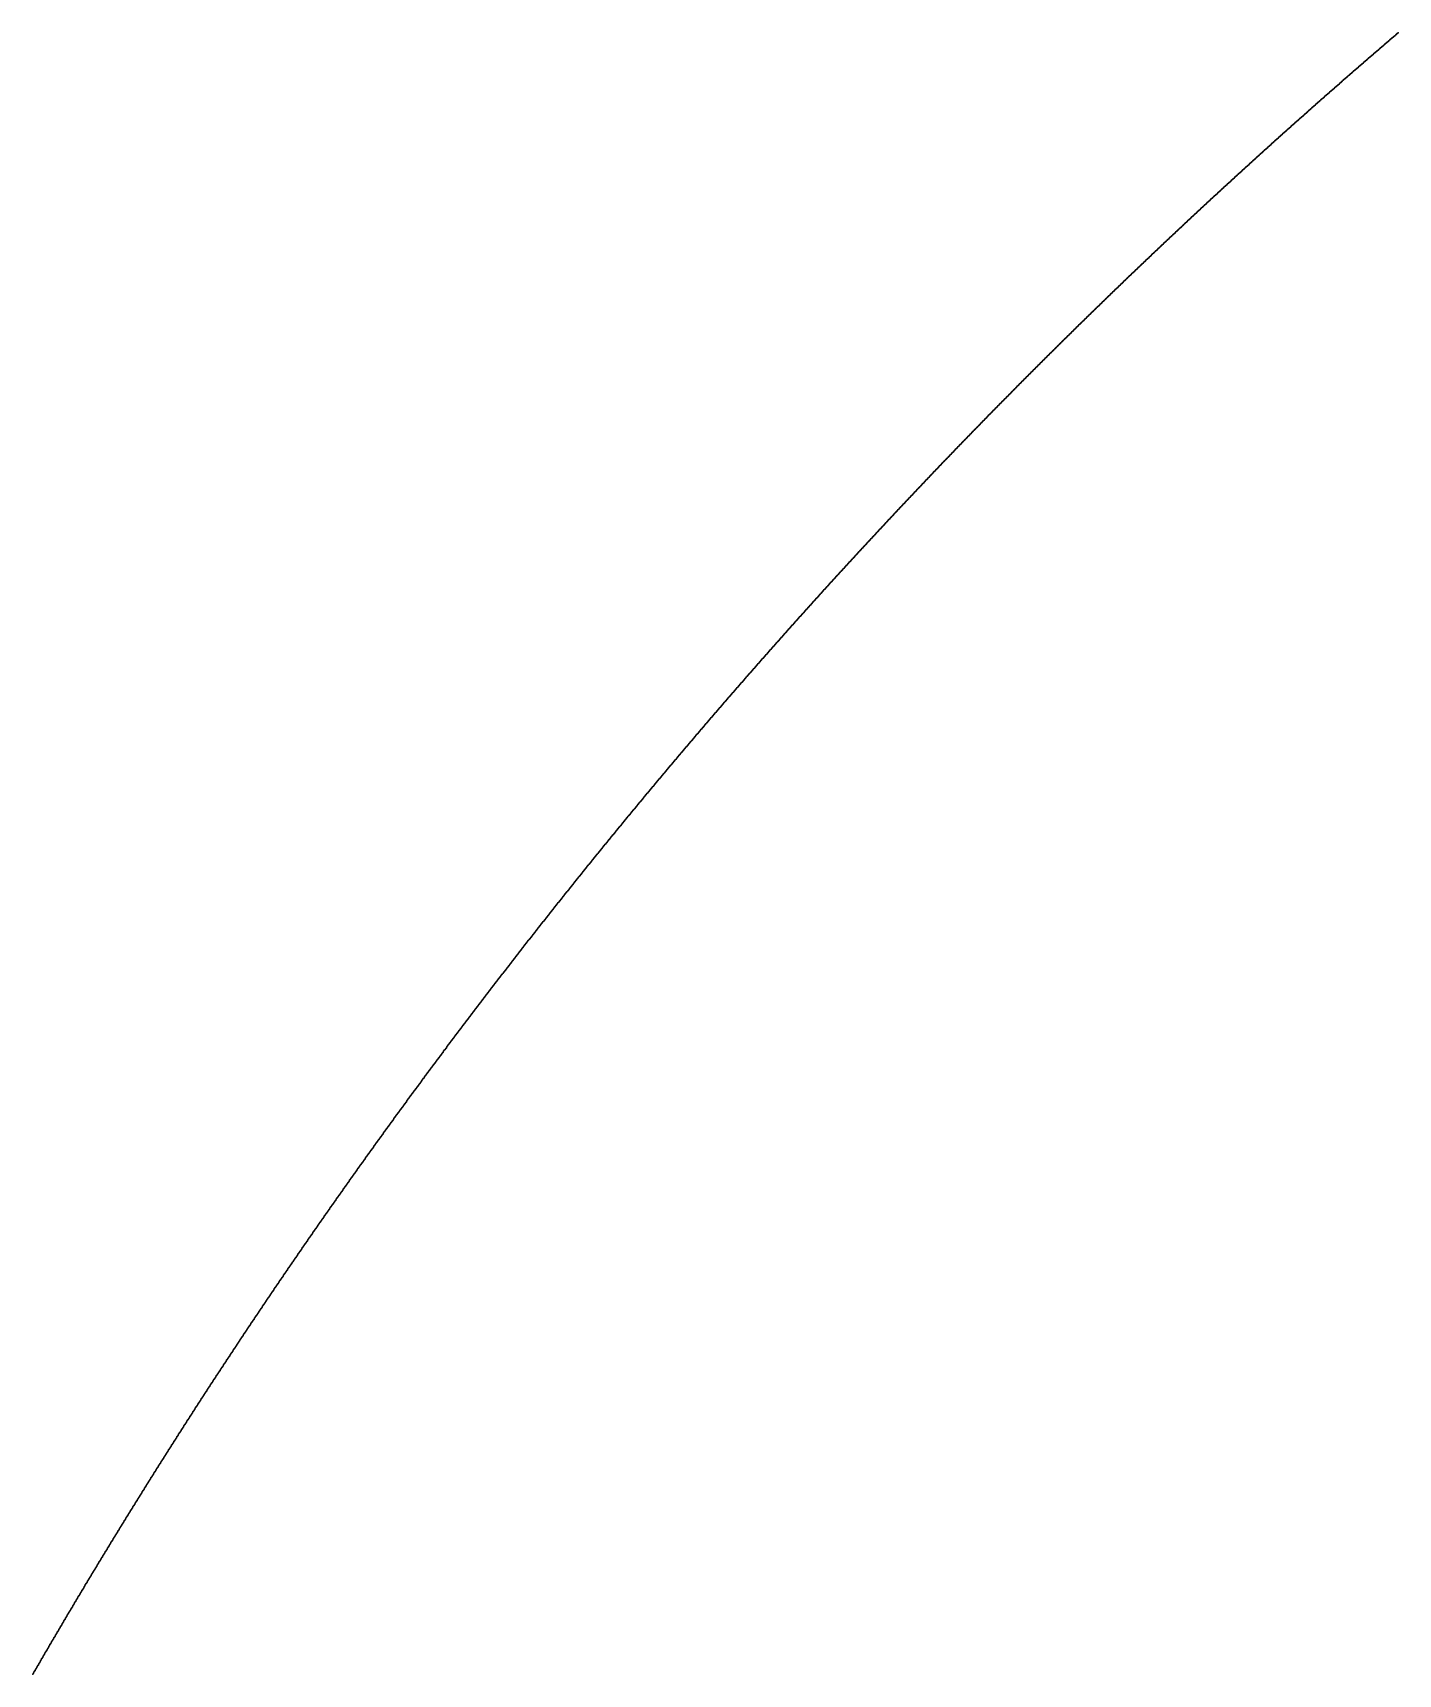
# Model space of a CAD drawing. Header units: metres. Extents: x -84 to 84, y -84 to 84.
# Drawn here: x -72.89 to -54.69, y 42.03 to 63.91 of the extents above; entities that cross this region are included whole.
import ezdxf

# ---------------------------------------------------------------- set-up
doc = ezdxf.new("R2010")
doc.units = ezdxf.units.M

msp = doc.modelspace()

# ---------------------------------------------------------------- linework, layer by layer
for p in [(-54.69, 63.911), (-54.946, 63.691), (-54.935, 63.701), (-54.924, 63.711), (-54.913, 63.72), (-54.902, 63.73), (-54.89, 63.739), (-54.879, 63.749), (-54.868, 63.759), (-54.857, 63.768), (-54.846, 63.778), (-54.835, 63.787), (-54.824, 63.797), (-54.813, 63.806), (-54.801, 63.816), (-54.79, 63.825), (-54.779, 63.835), (-54.768, 63.845), (-54.757, 63.854), (-54.746, 63.864), (-54.734, 63.873), (-54.723, 63.883), (-54.712, 63.892), (-54.701, 63.902), (-55.201, 63.471), (-55.19, 63.48), (-55.179, 63.49), (-55.168, 63.499), (-55.157, 63.509), (-55.146, 63.519), (-55.135, 63.528), (-55.124, 63.538), (-55.113, 63.548), (-55.102, 63.557), (-55.091, 63.567), (-55.079, 63.576), (-55.068, 63.586), (-55.057, 63.596), (-55.046, 63.605), (-55.035, 63.615), (-55.024, 63.624), (-55.013, 63.634), (-55.002, 63.644), (-54.991, 63.653), (-54.979, 63.663), (-54.968, 63.672), (-54.957, 63.682), (-55.445, 63.258), (-55.434, 63.268), (-55.423, 63.278), (-55.412, 63.287), (-55.401, 63.297), (-55.39, 63.307), (-55.379, 63.316), (-55.368, 63.326), (-55.356, 63.336), (-55.345, 63.345), (-55.334, 63.355), (-55.323, 63.365), (-55.312, 63.374), (-55.301, 63.384), (-55.29, 63.394), (-55.279, 63.403), (-55.268, 63.413), (-55.257, 63.422), (-55.246, 63.432), (-55.235, 63.442), (-55.224, 63.451), (-55.213, 63.461), (-55.699, 63.035), (-55.687, 63.045), (-55.676, 63.055), (-55.665, 63.065), (-55.654, 63.074), (-55.643, 63.084), (-55.632, 63.094), (-55.621, 63.103), (-55.61, 63.113), (-55.599, 63.123), (-55.588, 63.132), (-55.577, 63.142), (-55.566, 63.152), (-55.555, 63.162), (-55.544, 63.171), (-55.533, 63.181), (-55.522, 63.191), (-55.511, 63.2), (-55.5, 63.21), (-55.489, 63.22), (-55.478, 63.229), (-55.467, 63.239), (-55.456, 63.249), (-55.94, 62.821), (-55.929, 62.831), (-55.918, 62.841), (-55.907, 62.851), (-55.896, 62.86), (-55.885, 62.87), (-55.874, 62.88), (-55.863, 62.889), (-55.852, 62.899), (-55.841, 62.909), (-55.83, 62.919), (-55.819, 62.928), (-55.808, 62.938), (-55.797, 62.948), (-55.787, 62.958), (-55.776, 62.967), (-55.765, 62.977), (-55.754, 62.987), (-55.743, 62.997), (-55.732, 63.006), (-55.721, 63.016), (-55.71, 63.026), (-56.192, 62.596), (-56.181, 62.606), (-56.17, 62.616), (-56.159, 62.626), (-56.148, 62.636), (-56.137, 62.645), (-56.127, 62.655), (-56.116, 62.665), (-56.105, 62.675), (-56.094, 62.684), (-56.083, 62.694), (-56.072, 62.704), (-56.061, 62.714), (-56.05, 62.724), (-56.039, 62.733), (-56.028, 62.743), (-56.017, 62.753), (-56.006, 62.763), (-55.995, 62.772), (-55.984, 62.782), (-55.973, 62.792), (-55.962, 62.802), (-55.951, 62.811), (-56.432, 62.38), (-56.421, 62.39), (-56.41, 62.4), (-56.399, 62.41), (-56.389, 62.42), (-56.378, 62.429), (-56.367, 62.439), (-56.356, 62.449), (-56.345, 62.459), (-56.334, 62.469), (-56.323, 62.479), (-56.312, 62.488), (-56.301, 62.498), (-56.29, 62.508), (-56.28, 62.518), (-56.269, 62.528), (-56.258, 62.538), (-56.247, 62.547), (-56.236, 62.557), (-56.225, 62.567), (-56.214, 62.577), (-56.203, 62.587), (-56.671, 62.163), (-56.661, 62.173), (-56.65, 62.183), (-56.639, 62.193), (-56.628, 62.203), (-56.617, 62.213), (-56.606, 62.223), (-56.595, 62.232), (-56.585, 62.242), (-56.574, 62.252), (-56.563, 62.262), (-56.552, 62.272), (-56.541, 62.282), (-56.53, 62.292), (-56.519, 62.301), (-56.508, 62.311), (-56.498, 62.321), (-56.487, 62.331), (-56.476, 62.341), (-56.465, 62.351), (-56.454, 62.361), (-56.443, 62.37), (-56.91, 61.945), (-56.899, 61.955), (-56.888, 61.965), (-56.877, 61.975), (-56.867, 61.985), (-56.856, 61.995), (-56.845, 62.005), (-56.834, 62.015), (-56.823, 62.025), (-56.812, 62.035), (-56.802, 62.045), (-56.791, 62.054), (-56.78, 62.064), (-56.769, 62.074), (-56.758, 62.084), (-56.747, 62.094), (-56.737, 62.104), (-56.726, 62.114), (-56.715, 62.124), (-56.704, 62.134), (-56.693, 62.144), (-56.682, 62.153), (-57.147, 61.727), (-57.137, 61.737), (-57.126, 61.747), (-57.115, 61.756), (-57.104, 61.766), (-57.093, 61.776), (-57.083, 61.786), (-57.072, 61.796), (-57.061, 61.806), (-57.05, 61.816), (-57.04, 61.826), (-57.029, 61.836), (-57.018, 61.846), (-57.007, 61.856), (-56.996, 61.866), (-56.986, 61.876), (-56.975, 61.886), (-56.964, 61.896), (-56.953, 61.906), (-56.942, 61.916), (-56.931, 61.926), (-56.921, 61.935), (-57.384, 61.507), (-57.373, 61.517), (-57.363, 61.527), (-57.352, 61.537), (-57.341, 61.547), (-57.33, 61.557), (-57.32, 61.567), (-57.309, 61.577), (-57.298, 61.587), (-57.287, 61.597), (-57.277, 61.607), (-57.266, 61.617), (-57.255, 61.627), (-57.244, 61.637), (-57.234, 61.647), (-57.223, 61.657), (-57.212, 61.667), (-57.201, 61.677), (-57.19, 61.687), (-57.18, 61.697), (-57.169, 61.707), (-57.158, 61.717), (-57.62, 61.286), (-57.609, 61.296), (-57.599, 61.306), (-57.588, 61.316), (-57.577, 61.326), (-57.566, 61.336), (-57.556, 61.347), (-57.545, 61.357), (-57.534, 61.367), (-57.524, 61.377), (-57.513, 61.387), (-57.502, 61.397), (-57.491, 61.407), (-57.481, 61.417), (-57.47, 61.427), (-57.459, 61.437), (-57.449, 61.447), (-57.438, 61.457), (-57.427, 61.467), (-57.416, 61.477), (-57.406, 61.487), (-57.395, 61.497), (-57.855, 61.065), (-57.844, 61.075), (-57.834, 61.085), (-57.823, 61.095), (-57.812, 61.105), (-57.802, 61.115), (-57.791, 61.125), (-57.78, 61.135), (-57.77, 61.145), (-57.759, 61.155), (-57.748, 61.166), (-57.738, 61.176), (-57.727, 61.186), (-57.716, 61.196), (-57.706, 61.206), (-57.695, 61.216), (-57.684, 61.226), (-57.673, 61.236), (-57.663, 61.246), (-57.652, 61.256), (-57.641, 61.266), (-57.631, 61.276), (-58.079, 60.852), (-58.068, 60.863), (-58.057, 60.873), (-58.047, 60.883), (-58.036, 60.893), (-58.025, 60.903), (-58.015, 60.913), (-58.004, 60.923), (-57.993, 60.933), (-57.983, 60.943), (-57.972, 60.954), (-57.962, 60.964), (-57.951, 60.974), (-57.94, 60.984), (-57.93, 60.994), (-57.919, 61.004), (-57.908, 61.014), (-57.898, 61.024), (-57.887, 61.034), (-57.876, 61.045), (-57.866, 61.055), (-58.312, 60.629), (-58.301, 60.639), (-58.291, 60.649), (-58.28, 60.66), (-58.27, 60.67), (-58.259, 60.68), (-58.248, 60.69), (-58.238, 60.7), (-58.227, 60.71), (-58.217, 60.721), (-58.206, 60.731), (-58.195, 60.741), (-58.185, 60.751), (-58.174, 60.761), (-58.164, 60.771), (-58.153, 60.781), (-58.142, 60.792), (-58.132, 60.802), (-58.121, 60.812), (-58.11, 60.822), (-58.1, 60.832), (-58.089, 60.842), (-58.534, 60.415), (-58.523, 60.425), (-58.513, 60.436), (-58.502, 60.446), (-58.492, 60.456), (-58.481, 60.466), (-58.471, 60.476), (-58.46, 60.487), (-58.449, 60.497), (-58.439, 60.507), (-58.428, 60.517), (-58.418, 60.527), (-58.407, 60.538), (-58.397, 60.548), (-58.386, 60.558), (-58.375, 60.568), (-58.365, 60.578), (-58.354, 60.588), (-58.344, 60.599), (-58.333, 60.609), (-58.323, 60.619), (-58.766, 60.19), (-58.755, 60.2), (-58.745, 60.211), (-58.734, 60.221), (-58.724, 60.231), (-58.713, 60.241), (-58.702, 60.252), (-58.692, 60.262), (-58.681, 60.272), (-58.671, 60.282), (-58.66, 60.292), (-58.65, 60.303), (-58.639, 60.313), (-58.629, 60.323), (-58.618, 60.333), (-58.608, 60.344), (-58.597, 60.354), (-58.587, 60.364), (-58.576, 60.374), (-58.566, 60.385), (-58.555, 60.395), (-58.544, 60.405), (-58.986, 59.974), (-58.975, 59.985), (-58.965, 59.995), (-58.954, 60.005), (-58.944, 60.016), (-58.934, 60.026), (-58.923, 60.036), (-58.913, 60.046), (-58.902, 60.057), (-58.892, 60.067), (-58.881, 60.077), (-58.871, 60.088), (-58.86, 60.098), (-58.85, 60.108), (-58.839, 60.118), (-58.829, 60.129), (-58.818, 60.139), (-58.808, 60.149), (-58.797, 60.159), (-58.787, 60.17), (-58.776, 60.18), (-59.205, 59.758), (-59.195, 59.768), (-59.185, 59.779), (-59.174, 59.789), (-59.164, 59.799), (-59.153, 59.81), (-59.143, 59.82), (-59.132, 59.83), (-59.122, 59.841), (-59.111, 59.851), (-59.101, 59.861), (-59.091, 59.871), (-59.08, 59.882), (-59.07, 59.892), (-59.059, 59.902), (-59.049, 59.913), (-59.038, 59.923), (-59.028, 59.933), (-59.017, 59.944), (-59.007, 59.954), (-58.996, 59.964), (-59.435, 59.53), (-59.424, 59.541), (-59.414, 59.551), (-59.403, 59.561), (-59.393, 59.572), (-59.383, 59.582), (-59.372, 59.593), (-59.362, 59.603), (-59.351, 59.613), (-59.341, 59.624), (-59.331, 59.634), (-59.32, 59.644), (-59.31, 59.655), (-59.299, 59.665), (-59.289, 59.675), (-59.278, 59.686), (-59.268, 59.696), (-59.258, 59.706), (-59.247, 59.717), (-59.237, 59.727), (-59.226, 59.737), (-59.216, 59.748), (-59.653, 59.312), (-59.642, 59.323), (-59.632, 59.333), (-59.621, 59.344), (-59.611, 59.354), (-59.601, 59.364), (-59.59, 59.375), (-59.58, 59.385), (-59.57, 59.395), (-59.559, 59.406), (-59.549, 59.416), (-59.538, 59.427), (-59.528, 59.437), (-59.518, 59.447), (-59.507, 59.458), (-59.497, 59.468), (-59.487, 59.479), (-59.476, 59.489), (-59.466, 59.499), (-59.455, 59.51), (-59.445, 59.52), (-59.87, 59.093), (-59.859, 59.104), (-59.849, 59.114), (-59.839, 59.125), (-59.828, 59.135), (-59.818, 59.146), (-59.808, 59.156), (-59.797, 59.166), (-59.787, 59.177), (-59.777, 59.187), (-59.766, 59.198), (-59.756, 59.208), (-59.746, 59.219), (-59.735, 59.229), (-59.725, 59.239), (-59.715, 59.25), (-59.704, 59.26), (-59.694, 59.271), (-59.684, 59.281), (-59.673, 59.291), (-59.663, 59.302), (-60.086, 58.874), (-60.076, 58.884), (-60.065, 58.895), (-60.055, 58.905), (-60.045, 58.916), (-60.035, 58.926), (-60.024, 58.937), (-60.014, 58.947), (-60.004, 58.958), (-59.993, 58.968), (-59.983, 58.978), (-59.973, 58.989), (-59.962, 58.999), (-59.952, 59.01), (-59.942, 59.02), (-59.932, 59.031), (-59.921, 59.041), (-59.911, 59.052), (-59.901, 59.062), (-59.89, 59.073), (-59.88, 59.083), (-60.291, 58.664), (-60.281, 58.674), (-60.271, 58.685), (-60.26, 58.695), (-60.25, 58.706), (-60.24, 58.716), (-60.23, 58.727), (-60.219, 58.737), (-60.209, 58.748), (-60.199, 58.758), (-60.189, 58.769), (-60.178, 58.779), (-60.168, 58.79), (-60.158, 58.8), (-60.148, 58.811), (-60.137, 58.821), (-60.127, 58.832), (-60.117, 58.842), (-60.107, 58.853), (-60.096, 58.863), (-60.506, 58.443), (-60.496, 58.453), (-60.486, 58.464), (-60.475, 58.474), (-60.465, 58.485), (-60.455, 58.495), (-60.445, 58.506), (-60.434, 58.516), (-60.424, 58.527), (-60.414, 58.537), (-60.404, 58.548), (-60.394, 58.559), (-60.383, 58.569), (-60.373, 58.58), (-60.363, 58.59), (-60.353, 58.601), (-60.342, 58.611), (-60.332, 58.622), (-60.322, 58.632), (-60.312, 58.643), (-60.301, 58.653), (-60.72, 58.221), (-60.71, 58.231), (-60.7, 58.242), (-60.689, 58.252), (-60.679, 58.263), (-60.669, 58.273), (-60.659, 58.284), (-60.649, 58.295), (-60.639, 58.305), (-60.628, 58.316), (-60.618, 58.326), (-60.608, 58.337), (-60.598, 58.348), (-60.588, 58.358), (-60.577, 58.369), (-60.567, 58.379), (-60.557, 58.39), (-60.547, 58.4), (-60.537, 58.411), (-60.526, 58.421), (-60.516, 58.432), (-60.923, 58.008), (-60.913, 58.019), (-60.903, 58.03), (-60.892, 58.04), (-60.882, 58.051), (-60.872, 58.061), (-60.862, 58.072), (-60.852, 58.083), (-60.842, 58.093), (-60.832, 58.104), (-60.821, 58.115), (-60.811, 58.125), (-60.801, 58.136), (-60.791, 58.146), (-60.781, 58.157), (-60.771, 58.168), (-60.761, 58.178), (-60.75, 58.189), (-60.74, 58.199), (-60.73, 58.21), (-61.135, 57.785), (-61.125, 57.796), (-61.115, 57.806), (-61.105, 57.817), (-61.095, 57.827), (-61.085, 57.838), (-61.075, 57.849), (-61.065, 57.859), (-61.054, 57.87), (-61.044, 57.881), (-61.034, 57.891), (-61.024, 57.902), (-61.014, 57.913), (-61.004, 57.923), (-60.994, 57.934), (-60.984, 57.945), (-60.974, 57.955), (-60.963, 57.966), (-60.953, 57.976), (-60.943, 57.987), (-60.933, 57.998), (-61.347, 57.561), (-61.337, 57.571), (-61.327, 57.582), (-61.317, 57.593), (-61.307, 57.603), (-61.296, 57.614), (-61.286, 57.625), (-61.276, 57.635), (-61.266, 57.646), (-61.256, 57.657), (-61.246, 57.667), (-61.236, 57.678), (-61.226, 57.689), (-61.216, 57.699), (-61.206, 57.71), (-61.196, 57.721), (-61.186, 57.732), (-61.176, 57.742), (-61.165, 57.753), (-61.155, 57.764), (-61.145, 57.774), (-61.547, 57.346), (-61.537, 57.357), (-61.527, 57.368), (-61.517, 57.378), (-61.507, 57.389), (-61.497, 57.4), (-61.487, 57.411), (-61.477, 57.421), (-61.467, 57.432), (-61.457, 57.443), (-61.447, 57.453), (-61.437, 57.464), (-61.427, 57.475), (-61.417, 57.486), (-61.407, 57.496), (-61.397, 57.507), (-61.387, 57.518), (-61.377, 57.528), (-61.367, 57.539), (-61.357, 57.55), (-61.747, 57.131), (-61.737, 57.142), (-61.727, 57.153), (-61.717, 57.163), (-61.707, 57.174), (-61.697, 57.185), (-61.687, 57.196), (-61.677, 57.206), (-61.667, 57.217), (-61.657, 57.228), (-61.647, 57.239), (-61.637, 57.249), (-61.627, 57.26), (-61.617, 57.271), (-61.607, 57.282), (-61.597, 57.292), (-61.587, 57.303), (-61.577, 57.314), (-61.567, 57.325), (-61.557, 57.335), (-61.956, 56.905), (-61.947, 56.915), (-61.937, 56.926), (-61.927, 56.937), (-61.917, 56.948), (-61.907, 56.959), (-61.897, 56.969), (-61.887, 56.98), (-61.877, 56.991), (-61.867, 57.002), (-61.857, 57.013), (-61.847, 57.023), (-61.837, 57.034), (-61.827, 57.045), (-61.817, 57.056), (-61.807, 57.066), (-61.797, 57.077), (-61.787, 57.088), (-61.777, 57.099), (-61.767, 57.11), (-61.757, 57.12), (-62.155, 56.688), (-62.145, 56.699), (-62.135, 56.71), (-62.125, 56.721), (-62.115, 56.731), (-62.105, 56.742), (-62.095, 56.753), (-62.086, 56.764), (-62.076, 56.775), (-62.066, 56.786), (-62.056, 56.796), (-62.046, 56.807), (-62.036, 56.818), (-62.026, 56.829), (-62.016, 56.84), (-62.006, 56.851), (-61.996, 56.861), (-61.986, 56.872), (-61.976, 56.883), (-61.966, 56.894), (-62.352, 56.471), (-62.343, 56.482), (-62.333, 56.493), (-62.323, 56.504), (-62.313, 56.514), (-62.303, 56.525), (-62.293, 56.536), (-62.283, 56.547), (-62.274, 56.558), (-62.264, 56.569), (-62.254, 56.58), (-62.244, 56.59), (-62.234, 56.601), (-62.224, 56.612), (-62.214, 56.623), (-62.204, 56.634), (-62.194, 56.645), (-62.185, 56.656), (-62.175, 56.666), (-62.165, 56.677), (-62.549, 56.253), (-62.54, 56.264), (-62.53, 56.275), (-62.52, 56.286), (-62.51, 56.297), (-62.5, 56.308), (-62.49, 56.318), (-62.481, 56.329), (-62.471, 56.34), (-62.461, 56.351), (-62.451, 56.362), (-62.441, 56.373), (-62.431, 56.384), (-62.421, 56.395), (-62.412, 56.406), (-62.402, 56.417), (-62.392, 56.427), (-62.382, 56.438), (-62.372, 56.449), (-62.362, 56.46), (-62.745, 56.035), (-62.736, 56.045), (-62.726, 56.056), (-62.716, 56.067), (-62.706, 56.078), (-62.697, 56.089), (-62.687, 56.1), (-62.677, 56.111), (-62.667, 56.122), (-62.657, 56.133), (-62.648, 56.144), (-62.638, 56.155), (-62.628, 56.166), (-62.618, 56.177), (-62.608, 56.188), (-62.598, 56.198), (-62.589, 56.209), (-62.579, 56.22), (-62.569, 56.231), (-62.559, 56.242), (-62.941, 55.815), (-62.931, 55.826), (-62.921, 55.837), (-62.912, 55.848), (-62.902, 55.859), (-62.892, 55.87), (-62.882, 55.881), (-62.873, 55.892), (-62.863, 55.903), (-62.853, 55.914), (-62.843, 55.925), (-62.833, 55.936), (-62.824, 55.947), (-62.814, 55.958), (-62.804, 55.969), (-62.794, 55.98), (-62.785, 55.991), (-62.775, 56.002), (-62.765, 56.013), (-62.755, 56.024), (-63.135, 55.595), (-63.126, 55.606), (-63.116, 55.617), (-63.106, 55.628), (-63.097, 55.639), (-63.087, 55.65), (-63.077, 55.661), (-63.067, 55.672), (-63.058, 55.683), (-63.048, 55.694), (-63.038, 55.705), (-63.028, 55.716), (-63.019, 55.727), (-63.009, 55.738), (-62.999, 55.749), (-62.99, 55.76), (-62.98, 55.771), (-62.97, 55.782), (-62.96, 55.793), (-62.951, 55.804), (-63.329, 55.375), (-63.32, 55.386), (-63.31, 55.397), (-63.3, 55.408), (-63.291, 55.419), (-63.281, 55.43), (-63.271, 55.441), (-63.261, 55.452), (-63.252, 55.463), (-63.242, 55.474), (-63.232, 55.485), (-63.223, 55.496), (-63.213, 55.507), (-63.203, 55.518), (-63.194, 55.529), (-63.184, 55.54), (-63.174, 55.551), (-63.165, 55.562), (-63.155, 55.573), (-63.145, 55.584), (-63.522, 55.154), (-63.513, 55.165), (-63.503, 55.176), (-63.493, 55.187), (-63.484, 55.198), (-63.474, 55.209), (-63.464, 55.22), (-63.455, 55.231), (-63.445, 55.242), (-63.435, 55.253), (-63.426, 55.264), (-63.416, 55.275), (-63.407, 55.286), (-63.397, 55.297), (-63.387, 55.308), (-63.378, 55.32), (-63.368, 55.331), (-63.358, 55.342), (-63.349, 55.353), (-63.339, 55.364), (-63.705, 54.943), (-63.695, 54.954), (-63.686, 54.965), (-63.676, 54.976), (-63.667, 54.987), (-63.657, 54.998), (-63.647, 55.009), (-63.638, 55.02), (-63.628, 55.032), (-63.618, 55.043), (-63.609, 55.054), (-63.599, 55.065), (-63.59, 55.076), (-63.58, 55.087), (-63.57, 55.098), (-63.561, 55.109), (-63.551, 55.12), (-63.542, 55.131), (-63.532, 55.142), (-63.896, 54.72), (-63.887, 54.731), (-63.877, 54.742), (-63.868, 54.754), (-63.858, 54.765), (-63.849, 54.776), (-63.839, 54.787), (-63.83, 54.798), (-63.82, 54.809), (-63.81, 54.82), (-63.801, 54.831), (-63.791, 54.843), (-63.782, 54.854), (-63.772, 54.865), (-63.762, 54.876), (-63.753, 54.887), (-63.743, 54.898), (-63.734, 54.909), (-63.724, 54.92), (-63.715, 54.932), (-64.087, 54.497), (-64.078, 54.508), (-64.068, 54.519), (-64.059, 54.53), (-64.049, 54.542), (-64.04, 54.553), (-64.03, 54.564), (-64.021, 54.575), (-64.011, 54.586), (-64.001, 54.597), (-63.992, 54.609), (-63.982, 54.62), (-63.973, 54.631), (-63.963, 54.642), (-63.954, 54.653), (-63.944, 54.664), (-63.935, 54.676), (-63.925, 54.687), (-63.916, 54.698), (-63.906, 54.709), (-64.268, 54.284), (-64.258, 54.295), (-64.249, 54.307), (-64.239, 54.318), (-64.23, 54.329), (-64.22, 54.34), (-64.211, 54.351), (-64.201, 54.363), (-64.192, 54.374), (-64.182, 54.385), (-64.173, 54.396), (-64.163, 54.407), (-64.154, 54.419), (-64.144, 54.43), (-64.135, 54.441), (-64.125, 54.452), (-64.116, 54.463), (-64.106, 54.475), (-64.097, 54.486), (-64.457, 54.06), (-64.448, 54.071), (-64.438, 54.082), (-64.429, 54.093), (-64.419, 54.105), (-64.41, 54.116), (-64.4, 54.127), (-64.391, 54.138), (-64.381, 54.15), (-64.372, 54.161), (-64.362, 54.172), (-64.353, 54.183), (-64.344, 54.194), (-64.334, 54.206), (-64.325, 54.217), (-64.315, 54.228), (-64.306, 54.239), (-64.296, 54.251), (-64.287, 54.262), (-64.277, 54.273), (-64.636, 53.846), (-64.627, 53.857), (-64.617, 53.868), (-64.608, 53.88), (-64.598, 53.891), (-64.589, 53.902), (-64.58, 53.913), (-64.57, 53.925), (-64.561, 53.936), (-64.551, 53.947), (-64.542, 53.958), (-64.532, 53.97), (-64.523, 53.981), (-64.514, 53.992), (-64.504, 54.003), (-64.495, 54.015), (-64.485, 54.026), (-64.476, 54.037), (-64.466, 54.048), (-64.814, 53.631), (-64.805, 53.643), (-64.796, 53.654), (-64.786, 53.665), (-64.777, 53.676), (-64.767, 53.688), (-64.758, 53.699), (-64.749, 53.71), (-64.739, 53.722), (-64.73, 53.733), (-64.721, 53.744), (-64.711, 53.755), (-64.702, 53.767), (-64.692, 53.778), (-64.683, 53.789), (-64.674, 53.801), (-64.664, 53.812), (-64.655, 53.823), (-64.645, 53.834), (-65.001, 53.405), (-64.992, 53.416), (-64.983, 53.427), (-64.973, 53.439), (-64.964, 53.45), (-64.955, 53.461), (-64.945, 53.473), (-64.936, 53.484), (-64.927, 53.495), (-64.917, 53.507), (-64.908, 53.518), (-64.899, 53.529), (-64.889, 53.541), (-64.88, 53.552), (-64.87, 53.563), (-64.861, 53.575), (-64.852, 53.586), (-64.842, 53.597), (-64.833, 53.609), (-64.824, 53.62), (-65.178, 53.189), (-65.169, 53.2), (-65.16, 53.212), (-65.15, 53.223), (-65.141, 53.235), (-65.132, 53.246), (-65.122, 53.257), (-65.113, 53.269), (-65.104, 53.28), (-65.094, 53.291), (-65.085, 53.303), (-65.076, 53.314), (-65.067, 53.325), (-65.057, 53.337), (-65.048, 53.348), (-65.039, 53.359), (-65.029, 53.371), (-65.02, 53.382), (-65.011, 53.393), (-65.354, 52.973), (-65.345, 52.984), (-65.336, 52.996), (-65.327, 53.007), (-65.317, 53.018), (-65.308, 53.03), (-65.299, 53.041), (-65.289, 53.053), (-65.28, 53.064), (-65.271, 53.075), (-65.262, 53.087), (-65.252, 53.098), (-65.243, 53.109), (-65.234, 53.121), (-65.225, 53.132), (-65.215, 53.144), (-65.206, 53.155), (-65.197, 53.166), (-65.187, 53.178), (-65.53, 52.756), (-65.521, 52.767), (-65.511, 52.779), (-65.502, 52.79), (-65.493, 52.802), (-65.484, 52.813), (-65.474, 52.824), (-65.465, 52.836), (-65.456, 52.847), (-65.447, 52.859), (-65.437, 52.87), (-65.428, 52.882), (-65.419, 52.893), (-65.41, 52.904), (-65.401, 52.916), (-65.391, 52.927), (-65.382, 52.939), (-65.373, 52.95), (-65.364, 52.961), (-65.714, 52.527), (-65.704, 52.538), (-65.695, 52.55), (-65.686, 52.561), (-65.677, 52.573), (-65.668, 52.584), (-65.659, 52.596), (-65.649, 52.607), (-65.64, 52.619), (-65.631, 52.63), (-65.622, 52.641), (-65.613, 52.653), (-65.603, 52.664), (-65.594, 52.676), (-65.585, 52.687), (-65.576, 52.699), (-65.567, 52.71), (-65.557, 52.722), (-65.548, 52.733), (-65.539, 52.744), (-65.888, 52.309), (-65.878, 52.32), (-65.869, 52.332), (-65.86, 52.343), (-65.851, 52.355), (-65.842, 52.366), (-65.833, 52.378), (-65.824, 52.389), (-65.814, 52.401), (-65.805, 52.412), (-65.796, 52.424), (-65.787, 52.435), (-65.778, 52.447), (-65.769, 52.458), (-65.759, 52.47), (-65.75, 52.481), (-65.741, 52.493), (-65.732, 52.504), (-65.723, 52.515), (-66.061, 52.09), (-66.052, 52.102), (-66.043, 52.113), (-66.034, 52.125), (-66.024, 52.136), (-66.015, 52.148), (-66.006, 52.159), (-65.997, 52.171), (-65.988, 52.182), (-65.979, 52.194), (-65.97, 52.205), (-65.961, 52.217), (-65.951, 52.228), (-65.942, 52.24), (-65.933, 52.251), (-65.924, 52.263), (-65.915, 52.274), (-65.906, 52.286), (-65.897, 52.297), (-66.233, 51.871), (-66.224, 51.883), (-66.215, 51.894), (-66.206, 51.906), (-66.197, 51.917), (-66.188, 51.929), (-66.179, 51.94), (-66.17, 51.952), (-66.161, 51.963), (-66.152, 51.975), (-66.143, 51.986), (-66.134, 51.998), (-66.124, 52.009), (-66.115, 52.021), (-66.106, 52.033), (-66.097, 52.044), (-66.088, 52.056), (-66.079, 52.067), (-66.07, 52.079), (-66.405, 51.651), (-66.396, 51.663), (-66.387, 51.674), (-66.378, 51.686), (-66.369, 51.697), (-66.36, 51.709), (-66.351, 51.721), (-66.342, 51.732), (-66.333, 51.744), (-66.324, 51.755), (-66.315, 51.767), (-66.306, 51.778), (-66.297, 51.79), (-66.288, 51.802), (-66.279, 51.813), (-66.27, 51.825), (-66.261, 51.836), (-66.251, 51.848), (-66.242, 51.859), (-66.567, 51.442), (-66.558, 51.454), (-66.549, 51.466), (-66.54, 51.477), (-66.531, 51.489), (-66.522, 51.5), (-66.513, 51.512), (-66.504, 51.524), (-66.495, 51.535), (-66.486, 51.547), (-66.477, 51.558), (-66.468, 51.57), (-66.459, 51.582), (-66.45, 51.593), (-66.441, 51.605), (-66.432, 51.616), (-66.423, 51.628), (-66.414, 51.64), (-66.738, 51.221), (-66.729, 51.233), (-66.72, 51.245), (-66.711, 51.256), (-66.702, 51.268), (-66.693, 51.28), (-66.684, 51.291), (-66.675, 51.303), (-66.666, 51.315), (-66.657, 51.326), (-66.648, 51.338), (-66.639, 51.349), (-66.63, 51.361), (-66.621, 51.373), (-66.612, 51.384), (-66.603, 51.396), (-66.594, 51.408), (-66.585, 51.419), (-66.576, 51.431), (-66.907, 51), (-66.898, 51.012), (-66.889, 51.023), (-66.88, 51.035), (-66.872, 51.047), (-66.863, 51.058), (-66.854, 51.07), (-66.845, 51.082), (-66.836, 51.093), (-66.827, 51.105), (-66.818, 51.117), (-66.809, 51.128), (-66.8, 51.14), (-66.791, 51.152), (-66.782, 51.163), (-66.773, 51.175), (-66.764, 51.187), (-66.755, 51.198), (-66.746, 51.21), (-67.076, 50.778), (-67.067, 50.79), (-67.058, 50.801), (-67.049, 50.813), (-67.041, 50.825), (-67.032, 50.836), (-67.023, 50.848), (-67.014, 50.86), (-67.005, 50.872), (-66.996, 50.883), (-66.987, 50.895), (-66.978, 50.907), (-66.969, 50.918), (-66.961, 50.93), (-66.952, 50.942), (-66.943, 50.953), (-66.934, 50.965), (-66.925, 50.977), (-66.916, 50.988), (-67.235, 50.567), (-67.227, 50.579), (-67.218, 50.591), (-67.209, 50.602), (-67.2, 50.614), (-67.191, 50.626), (-67.182, 50.637), (-67.173, 50.649), (-67.165, 50.661), (-67.156, 50.673), (-67.147, 50.684), (-67.138, 50.696), (-67.129, 50.708), (-67.12, 50.719), (-67.112, 50.731), (-67.103, 50.743), (-67.094, 50.755), (-67.085, 50.766), (-67.403, 50.344), (-67.394, 50.356), (-67.385, 50.368), (-67.376, 50.379), (-67.368, 50.391), (-67.359, 50.403), (-67.35, 50.415), (-67.341, 50.426), (-67.332, 50.438), (-67.324, 50.45), (-67.315, 50.461), (-67.306, 50.473), (-67.297, 50.485), (-67.288, 50.497), (-67.28, 50.508), (-67.271, 50.52), (-67.262, 50.532), (-67.253, 50.544), (-67.244, 50.555), (-67.57, 50.12), (-67.561, 50.132), (-67.552, 50.144), (-67.543, 50.156), (-67.534, 50.167), (-67.526, 50.179), (-67.517, 50.191), (-67.508, 50.203), (-67.499, 50.215), (-67.491, 50.226), (-67.482, 50.238), (-67.473, 50.25), (-67.464, 50.262), (-67.456, 50.273), (-67.447, 50.285), (-67.438, 50.297), (-67.429, 50.309), (-67.42, 50.32), (-67.412, 50.332), (-67.727, 49.908), (-67.718, 49.92), (-67.709, 49.932), (-67.701, 49.943), (-67.692, 49.955), (-67.683, 49.967), (-67.674, 49.979), (-67.666, 49.991), (-67.657, 50.002), (-67.648, 50.014), (-67.64, 50.026), (-67.631, 50.038), (-67.622, 50.05), (-67.613, 50.061), (-67.605, 50.073), (-67.596, 50.085), (-67.587, 50.097), (-67.578, 50.109), (-67.892, 49.683), (-67.883, 49.695), (-67.875, 49.707), (-67.866, 49.719), (-67.857, 49.731), (-67.849, 49.742), (-67.84, 49.754), (-67.831, 49.766), (-67.823, 49.778), (-67.814, 49.79), (-67.805, 49.802), (-67.796, 49.813), (-67.788, 49.825), (-67.779, 49.837), (-67.77, 49.849), (-67.762, 49.861), (-67.753, 49.872), (-67.744, 49.884), (-67.736, 49.896), (-68.048, 49.47), (-68.039, 49.482), (-68.031, 49.493), (-68.022, 49.505), (-68.013, 49.517), (-68.005, 49.529), (-67.996, 49.541), (-67.987, 49.553), (-67.979, 49.565), (-67.97, 49.577), (-67.961, 49.588), (-67.953, 49.6), (-67.944, 49.612), (-67.935, 49.624), (-67.927, 49.636), (-67.918, 49.648), (-67.909, 49.659), (-67.901, 49.671), (-68.212, 49.244), (-68.203, 49.256), (-68.195, 49.268), (-68.186, 49.28), (-68.177, 49.292), (-68.169, 49.303), (-68.16, 49.315), (-68.151, 49.327), (-68.143, 49.339), (-68.134, 49.351), (-68.126, 49.363), (-68.117, 49.375), (-68.108, 49.387), (-68.1, 49.398), (-68.091, 49.41), (-68.082, 49.422), (-68.074, 49.434), (-68.065, 49.446), (-68.057, 49.458), (-68.366, 49.029), (-68.358, 49.041), (-68.349, 49.053), (-68.341, 49.065), (-68.332, 49.077), (-68.323, 49.089), (-68.315, 49.101), (-68.306, 49.113), (-68.298, 49.125), (-68.289, 49.137), (-68.28, 49.149), (-68.272, 49.161), (-68.263, 49.172), (-68.255, 49.184), (-68.246, 49.196), (-68.238, 49.208), (-68.229, 49.22), (-68.22, 49.232), (-68.52, 48.815), (-68.512, 48.827), (-68.503, 48.838), (-68.494, 48.85), (-68.486, 48.862), (-68.477, 48.874), (-68.469, 48.886), (-68.46, 48.898), (-68.452, 48.91), (-68.443, 48.922), (-68.435, 48.934), (-68.426, 48.946), (-68.418, 48.958), (-68.409, 48.97), (-68.4, 48.982), (-68.392, 48.994), (-68.383, 49.006), (-68.375, 49.018), (-68.682, 48.587), (-68.673, 48.599), (-68.665, 48.611), (-68.656, 48.623), (-68.648, 48.635), (-68.639, 48.647), (-68.631, 48.659), (-68.622, 48.671), (-68.614, 48.683), (-68.605, 48.695), (-68.597, 48.707), (-68.588, 48.719), (-68.58, 48.731), (-68.571, 48.743), (-68.563, 48.755), (-68.554, 48.767), (-68.546, 48.779), (-68.537, 48.791), (-68.529, 48.803), (-68.834, 48.371), (-68.826, 48.383), (-68.817, 48.395), (-68.809, 48.407), (-68.8, 48.419), (-68.792, 48.431), (-68.783, 48.443), (-68.775, 48.455), (-68.766, 48.467), (-68.758, 48.479), (-68.75, 48.491), (-68.741, 48.503), (-68.733, 48.515), (-68.724, 48.527), (-68.716, 48.539), (-68.707, 48.551), (-68.699, 48.563), (-68.69, 48.575), (-68.986, 48.155), (-68.977, 48.167), (-68.969, 48.179), (-68.961, 48.191), (-68.952, 48.203), (-68.944, 48.215), (-68.935, 48.227), (-68.927, 48.239), (-68.919, 48.251), (-68.91, 48.263), (-68.902, 48.275), (-68.893, 48.287), (-68.885, 48.299), (-68.876, 48.311), (-68.868, 48.323), (-68.859, 48.335), (-68.851, 48.347), (-68.843, 48.359), (-69.137, 47.938), (-69.129, 47.95), (-69.12, 47.962), (-69.112, 47.974), (-69.103, 47.986), (-69.095, 47.998), (-69.087, 48.01), (-69.078, 48.022), (-69.07, 48.035), (-69.062, 48.047), (-69.053, 48.059), (-69.045, 48.071), (-69.036, 48.083), (-69.028, 48.095), (-69.02, 48.107), (-69.011, 48.119), (-69.003, 48.131), (-68.994, 48.143), (-69.287, 47.721), (-69.279, 47.733), (-69.271, 47.745), (-69.262, 47.757), (-69.254, 47.769), (-69.246, 47.781), (-69.237, 47.793), (-69.229, 47.805), (-69.221, 47.817), (-69.212, 47.829), (-69.204, 47.842), (-69.196, 47.854), (-69.187, 47.866), (-69.179, 47.878), (-69.17, 47.89), (-69.162, 47.902), (-69.154, 47.914), (-69.145, 47.926), (-69.437, 47.503), (-69.429, 47.515), (-69.42, 47.527), (-69.412, 47.539), (-69.404, 47.551), (-69.396, 47.563), (-69.387, 47.576), (-69.379, 47.588), (-69.371, 47.6), (-69.362, 47.612), (-69.354, 47.624), (-69.346, 47.636), (-69.337, 47.648), (-69.329, 47.66), (-69.321, 47.672), (-69.312, 47.684), (-69.304, 47.697), (-69.296, 47.709), (-69.586, 47.285), (-69.578, 47.297), (-69.57, 47.309), (-69.561, 47.321), (-69.553, 47.333), (-69.545, 47.345), (-69.537, 47.357), (-69.528, 47.37), (-69.52, 47.382), (-69.512, 47.394), (-69.503, 47.406), (-69.495, 47.418), (-69.487, 47.43), (-69.479, 47.442), (-69.47, 47.454), (-69.462, 47.467), (-69.454, 47.479), (-69.445, 47.491), (-69.734, 47.066), (-69.726, 47.078), (-69.718, 47.09), (-69.71, 47.102), (-69.702, 47.115), (-69.693, 47.127), (-69.685, 47.139), (-69.677, 47.151), (-69.669, 47.163), (-69.66, 47.175), (-69.652, 47.188), (-69.644, 47.2), (-69.636, 47.212), (-69.627, 47.224), (-69.619, 47.236), (-69.611, 47.248), (-69.603, 47.26), (-69.594, 47.273), (-69.882, 46.847), (-69.874, 46.859), (-69.866, 46.871), (-69.858, 46.883), (-69.849, 46.895), (-69.841, 46.908), (-69.833, 46.92), (-69.825, 46.932), (-69.817, 46.944), (-69.808, 46.956), (-69.8, 46.969), (-69.792, 46.981), (-69.784, 46.993), (-69.776, 47.005), (-69.767, 47.017), (-69.759, 47.029), (-69.751, 47.042), (-69.743, 47.054), (-70.029, 46.627), (-70.021, 46.639), (-70.013, 46.651), (-70.005, 46.664), (-69.996, 46.676), (-69.988, 46.688), (-69.98, 46.7), (-69.972, 46.713), (-69.964, 46.725), (-69.956, 46.737), (-69.947, 46.749), (-69.939, 46.761), (-69.931, 46.774), (-69.923, 46.786), (-69.915, 46.798), (-69.907, 46.81), (-69.898, 46.822), (-69.89, 46.835), (-70.175, 46.407), (-70.167, 46.419), (-70.159, 46.431), (-70.151, 46.444), (-70.143, 46.456), (-70.135, 46.468), (-70.127, 46.48), (-70.119, 46.493), (-70.11, 46.505), (-70.102, 46.517), (-70.094, 46.529), (-70.086, 46.541), (-70.078, 46.554), (-70.07, 46.566), (-70.062, 46.578), (-70.053, 46.59), (-70.045, 46.603), (-70.037, 46.615), (-70.321, 46.186), (-70.313, 46.199), (-70.305, 46.211), (-70.297, 46.223), (-70.289, 46.235), (-70.281, 46.248), (-70.272, 46.26), (-70.264, 46.272), (-70.256, 46.284), (-70.248, 46.297), (-70.24, 46.309), (-70.232, 46.321), (-70.224, 46.333), (-70.216, 46.346), (-70.208, 46.358), (-70.2, 46.37), (-70.192, 46.382), (-70.183, 46.395), (-70.466, 45.965), (-70.458, 45.978), (-70.45, 45.99), (-70.442, 46.002), (-70.434, 46.014), (-70.426, 46.027), (-70.418, 46.039), (-70.41, 46.051), (-70.401, 46.064), (-70.393, 46.076), (-70.385, 46.088), (-70.377, 46.1), (-70.369, 46.113), (-70.361, 46.125), (-70.353, 46.137), (-70.345, 46.15), (-70.337, 46.162), (-70.329, 46.174), (-70.61, 45.744), (-70.602, 45.756), (-70.594, 45.768), (-70.586, 45.781), (-70.578, 45.793), (-70.57, 45.805), (-70.562, 45.818), (-70.554, 45.83), (-70.546, 45.842), (-70.538, 45.855), (-70.53, 45.867), (-70.522, 45.879), (-70.514, 45.892), (-70.506, 45.904), (-70.498, 45.916), (-70.49, 45.928), (-70.482, 45.941), (-70.474, 45.953), (-70.746, 45.534), (-70.738, 45.547), (-70.73, 45.559), (-70.722, 45.571), (-70.714, 45.584), (-70.706, 45.596), (-70.698, 45.608), (-70.69, 45.621), (-70.682, 45.633), (-70.674, 45.645), (-70.666, 45.658), (-70.658, 45.67), (-70.65, 45.682), (-70.642, 45.695), (-70.634, 45.707), (-70.626, 45.719), (-70.618, 45.731), (-70.888, 45.312), (-70.88, 45.324), (-70.873, 45.337), (-70.865, 45.349), (-70.857, 45.361), (-70.849, 45.374), (-70.841, 45.386), (-70.833, 45.398), (-70.825, 45.411), (-70.817, 45.423), (-70.809, 45.435), (-70.801, 45.448), (-70.793, 45.46), (-70.785, 45.472), (-70.777, 45.485), (-70.769, 45.497), (-70.761, 45.509), (-70.753, 45.522), (-71.031, 45.089), (-71.023, 45.101), (-71.015, 45.114), (-71.007, 45.126), (-70.999, 45.139), (-70.991, 45.151), (-70.983, 45.163), (-70.975, 45.176), (-70.967, 45.188), (-70.96, 45.2), (-70.952, 45.213), (-70.944, 45.225), (-70.936, 45.238), (-70.928, 45.25), (-70.92, 45.262), (-70.912, 45.275), (-70.904, 45.287), (-70.896, 45.299), (-71.164, 44.878), (-71.156, 44.891), (-71.148, 44.903), (-71.141, 44.915), (-71.133, 44.928), (-71.125, 44.94), (-71.117, 44.953), (-71.109, 44.965), (-71.101, 44.977), (-71.093, 44.99), (-71.086, 45.002), (-71.078, 45.015), (-71.07, 45.027), (-71.062, 45.039), (-71.054, 45.052), (-71.046, 45.064), (-71.038, 45.077), (-71.305, 44.654), (-71.297, 44.667), (-71.289, 44.679), (-71.281, 44.692), (-71.274, 44.704), (-71.266, 44.717), (-71.258, 44.729), (-71.25, 44.741), (-71.242, 44.754), (-71.235, 44.766), (-71.227, 44.779), (-71.219, 44.791), (-71.211, 44.804), (-71.203, 44.816), (-71.195, 44.828), (-71.188, 44.841), (-71.18, 44.853), (-71.172, 44.866), (-71.445, 44.43), (-71.437, 44.443), (-71.429, 44.455), (-71.422, 44.468), (-71.414, 44.48), (-71.406, 44.493), (-71.398, 44.505), (-71.391, 44.518), (-71.383, 44.53), (-71.375, 44.542), (-71.367, 44.555), (-71.359, 44.567), (-71.352, 44.58), (-71.344, 44.592), (-71.336, 44.605), (-71.328, 44.617), (-71.32, 44.63), (-71.313, 44.642), (-71.577, 44.218), (-71.569, 44.231), (-71.561, 44.243), (-71.553, 44.256), (-71.546, 44.268), (-71.538, 44.281), (-71.53, 44.293), (-71.522, 44.306), (-71.515, 44.318), (-71.507, 44.331), (-71.499, 44.343), (-71.491, 44.355), (-71.484, 44.368), (-71.476, 44.38), (-71.468, 44.393), (-71.46, 44.405), (-71.453, 44.418), (-71.715, 43.993), (-71.708, 44.006), (-71.7, 44.018), (-71.692, 44.031), (-71.685, 44.043), (-71.677, 44.056), (-71.669, 44.068), (-71.661, 44.081), (-71.654, 44.093), (-71.646, 44.106), (-71.638, 44.118), (-71.631, 44.131), (-71.623, 44.143), (-71.615, 44.156), (-71.607, 44.168), (-71.6, 44.181), (-71.592, 44.193), (-71.584, 44.206), (-71.846, 43.78), (-71.838, 43.793), (-71.83, 43.805), (-71.823, 43.818), (-71.815, 43.83), (-71.807, 43.843), (-71.8, 43.856), (-71.792, 43.868), (-71.784, 43.881), (-71.777, 43.893), (-71.769, 43.906), (-71.761, 43.918), (-71.754, 43.931), (-71.746, 43.943), (-71.738, 43.956), (-71.731, 43.968), (-71.723, 43.981), (-71.983, 43.555), (-71.975, 43.567), (-71.968, 43.58), (-71.96, 43.592), (-71.953, 43.605), (-71.945, 43.617), (-71.937, 43.63), (-71.93, 43.642), (-71.922, 43.655), (-71.914, 43.667), (-71.907, 43.68), (-71.899, 43.693), (-71.891, 43.705), (-71.884, 43.718), (-71.876, 43.73), (-71.869, 43.743), (-71.861, 43.755), (-71.853, 43.768), (-72.112, 43.341), (-72.104, 43.353), (-72.097, 43.366), (-72.089, 43.379), (-72.082, 43.391), (-72.074, 43.404), (-72.067, 43.416), (-72.059, 43.429), (-72.051, 43.441), (-72.044, 43.454), (-72.036, 43.467), (-72.029, 43.479), (-72.021, 43.492), (-72.013, 43.504), (-72.006, 43.517), (-71.998, 43.529), (-71.991, 43.542), (-72.24, 43.127), (-72.233, 43.139), (-72.225, 43.152), (-72.218, 43.165), (-72.21, 43.177), (-72.203, 43.19), (-72.195, 43.202), (-72.188, 43.215), (-72.18, 43.228), (-72.173, 43.24), (-72.165, 43.253), (-72.157, 43.265), (-72.15, 43.278), (-72.142, 43.291), (-72.135, 43.303), (-72.127, 43.316), (-72.12, 43.328), (-72.376, 42.9), (-72.368, 42.912), (-72.361, 42.925), (-72.353, 42.938), (-72.346, 42.95), (-72.338, 42.963), (-72.331, 42.975), (-72.323, 42.988), (-72.316, 43.001), (-72.308, 43.013), (-72.301, 43.026), (-72.293, 43.039), (-72.286, 43.051), (-72.278, 43.064), (-72.271, 43.076), (-72.263, 43.089), (-72.255, 43.102), (-72.248, 43.114), (-72.503, 42.685), (-72.495, 42.698), (-72.488, 42.71), (-72.48, 42.723), (-72.473, 42.735), (-72.465, 42.748), (-72.458, 42.761), (-72.451, 42.773), (-72.443, 42.786), (-72.436, 42.799), (-72.428, 42.811), (-72.421, 42.824), (-72.413, 42.837), (-72.406, 42.849), (-72.398, 42.862), (-72.391, 42.874), (-72.383, 42.887), (-72.629, 42.47), (-72.622, 42.482), (-72.614, 42.495), (-72.607, 42.508), (-72.6, 42.52), (-72.592, 42.533), (-72.585, 42.546), (-72.577, 42.558), (-72.57, 42.571), (-72.562, 42.584), (-72.555, 42.596), (-72.547, 42.609), (-72.54, 42.622), (-72.533, 42.634), (-72.525, 42.647), (-72.518, 42.66), (-72.51, 42.672), (-72.762, 42.241), (-72.755, 42.254), (-72.748, 42.267), (-72.74, 42.279), (-72.733, 42.292), (-72.726, 42.305), (-72.718, 42.318), (-72.711, 42.33), (-72.703, 42.343), (-72.696, 42.356), (-72.689, 42.368), (-72.681, 42.381), (-72.674, 42.394), (-72.666, 42.406), (-72.659, 42.419), (-72.652, 42.432), (-72.644, 42.444), (-72.637, 42.457), (-72.888, 42.025), (-72.88, 42.038), (-72.873, 42.051), (-72.866, 42.064), (-72.858, 42.076), (-72.851, 42.089), (-72.844, 42.102), (-72.836, 42.114), (-72.829, 42.127), (-72.821, 42.14), (-72.814, 42.152), (-72.807, 42.165), (-72.799, 42.178), (-72.792, 42.191), (-72.785, 42.203), (-72.777, 42.216), (-72.77, 42.229)]:
    msp.add_point(p)

doc.saveas('drawing.dxf')
